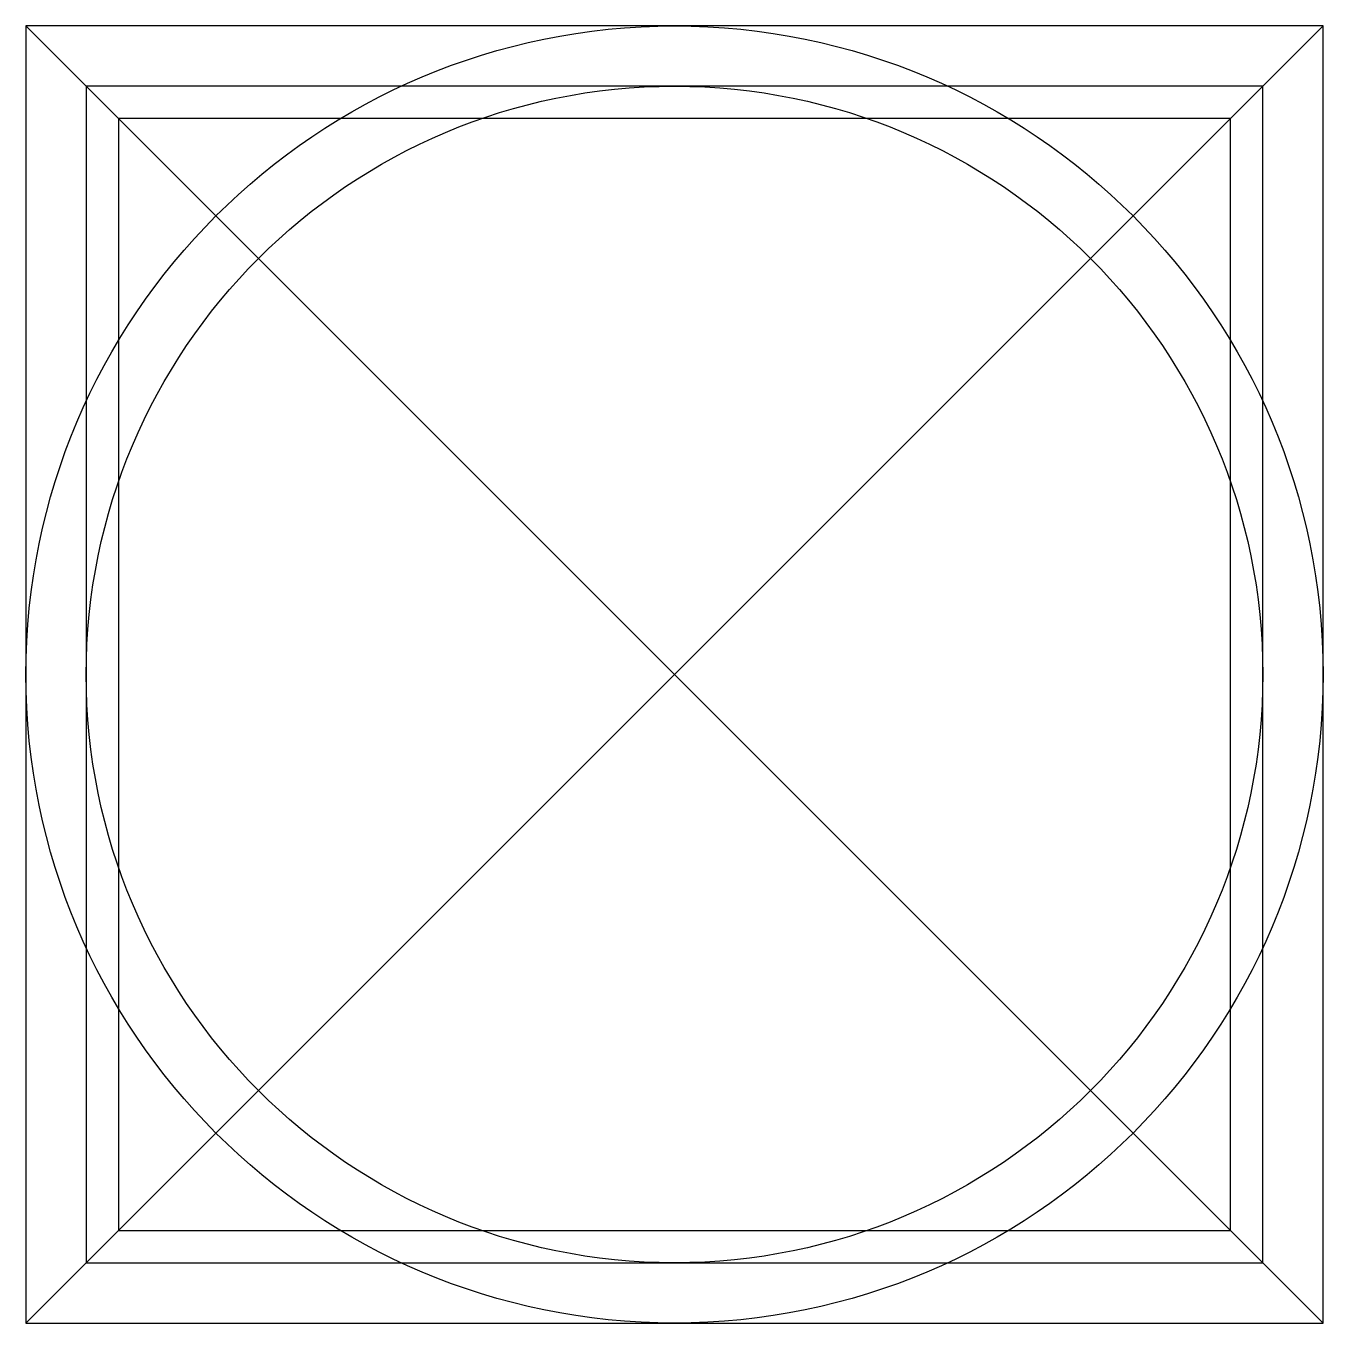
# Model space of a CAD drawing. Header units: millimetres. Extents: x -70 to 70, y -70 to 70.
import ezdxf

# ---------------------------------------------------------------- set-up
doc = ezdxf.new("R2010")
doc.units = ezdxf.units.MM
doc.layers.get('0').update_dxf_attribs({"linetype": 'CONTINUOUS'})

msp = doc.modelspace()

# ---------------------------------------------------------------- linework, layer by layer
for p, q in [((70, 70), (-70, 70)), ((-70, 70), (-70, -70)), ((70, 70), (-70, -70)), ((-70, 70), (70, -70)), ((70, -70), (70, 70)), ((63.5, 63.5), (-63.5, 63.5)), ((-63.5, 63.5), (-63.5, -63.5)), ((63.5, 63.5), (-63.5, -63.5)), ((-63.5, 63.5), (63.5, -63.5)), ((63.5, -63.5), (63.5, 63.5)), ((60, 60), (-60, 60)), ((-60, 60), (-60, -60)), ((60, 60), (-60, -60)), ((-60, 60), (60, -60)), ((60, -60), (60, 60)), ((-60, -60), (60, -60)), ((-63.5, -63.5), (63.5, -63.5)), ((-70, -70), (70, -70))]:
    msp.add_line(p, q)
for radius in [70, 63.5]:
    msp.add_circle((0, 0), radius)

doc.saveas('drawing.dxf')
